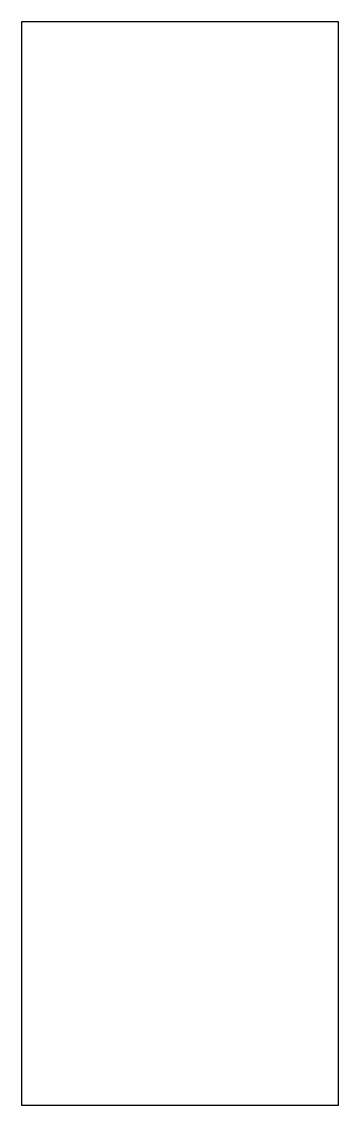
# Model space of a CAD drawing. Header units: millimetres. Extents: x 8 to 96, y -3 to 297.
import ezdxf

# ---------------------------------------------------------------- set-up
doc = ezdxf.new("R2010")
doc.units = ezdxf.units.MM

msp = doc.modelspace()

# ---------------------------------------------------------------- linework, layer by layer
at = {"color": 7, "linetype": 'Continuous', "lineweight": 25}
for p, q in [((8.2, 297), (8.2, -3)), ((95.94, 297), (8.2, 297)), ((95.94, -3), (95.94, 297)), ((8.2, -3), (95.94, -3))]:
    msp.add_line(p, q, dxfattribs=at)

doc.saveas('drawing.dxf')
